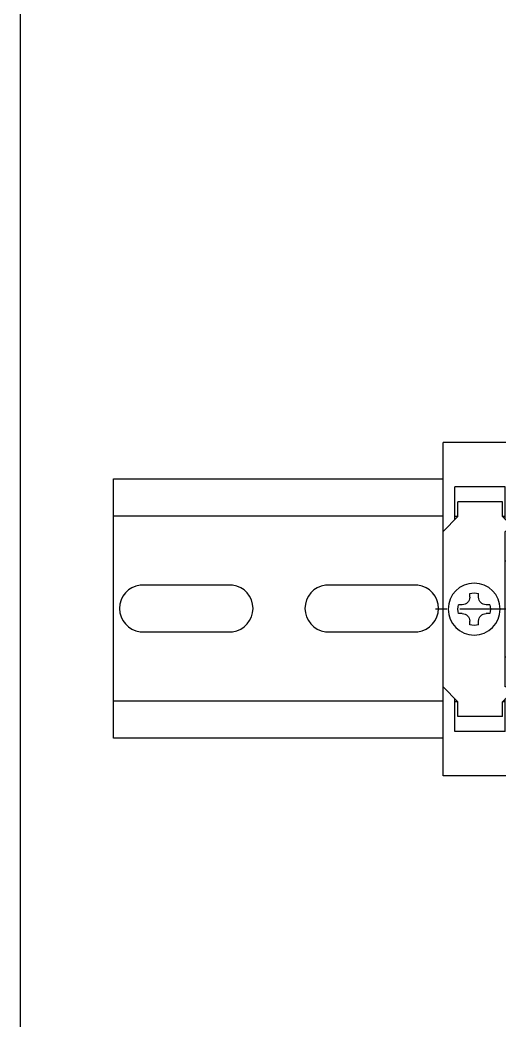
# Model space of a CAD drawing. Header units: millimetres. Extents: x 0 to 900, y 0 to 297.
# Drawn here: x 657.91 to 666, y 138.29 to 155.19 of the extents above; entities that cross this region are included whole.
import ezdxf

# ---------------------------------------------------------------- set-up
doc = ezdxf.new("R2010")
doc.units = ezdxf.units.MM
doc.linetypes.add('CENTER', pattern=[2, 1.25, -0.25, 0.25, -0.25])
doc.layers.add('전장품', color=3, linetype='Continuous')

# ---------------------------------------------------------------- blocks, each defined once
blk = doc.blocks.new('*U43')
for p, q in [((0, 35), (44.38, 35)), ((0, 0), (0, 35)), ((44.43, -0.1), (44.43, 34.9)), ((0, 30), (44.38, 30)), ((9.81, 20.65), (3.57, 20.65)), ((16.05, 20.65), (9.81, 20.65)), ((34.81, 20.65), (28.57, 20.65)), ((41.05, 20.65), (34.81, 20.65)), ((3.57, 14.35), (9.81, 14.35)), ((9.81, 14.35), (16.05, 14.35)), ((28.57, 14.35), (34.81, 14.35)), ((34.81, 14.35), (41.05, 14.35)), ((0, 5), (44.38, 5)), ((44.38, 0), (0, 0))]:
    blk.add_line(p, q)
for centre, start, end in [((3.99, 17.5), 97.5509, 262.4491), ((15.63, 17.5), 277.5509, 82.4491), ((28.99, 17.5), 97.5509, 262.4491), ((40.63, 17.5), 277.5509, 82.4491)]:
    blk.add_arc(centre, 3.18, start, end)
blk = doc.blocks.new('STOPPER1')
at = {"color": 1, "linetype": 'CENTER', "ltscale": 7}
blk.add_line((-1, 0), (11, 0), dxfattribs=at)
at = {"layer": '전장품', "color": 0}
for p, q in [((0, -22.5), (0, 22.5)), ((0, 22.5), (10, 22.5)), ((10, -22.5), (10, 22.5)), ((1.6, 16.5), (8.4, 16.5)), ((1.6, 12.1), (1.6, 16.5)), ((8.4, 12.1), (8.4, 16.5)), ((2, 14.5), (8, 14.5)), ((2, 12.5), (2, 14.5)), ((8, 12.5), (8, 14.5)), ((2, 12.5), (0, 10.5)), ((1.6, 12.5), (2, 12.5)), ((8, 12.5), (8.4, 12.5)), ((8, 12.5), (10, 10.5)), ((0, 10.5), (1.6, 10.5)), ((1.6, -10.5), (1.6, 10.5)), ((0, 6.5), (1.6, 6.5)), ((5.2, 1.6), (5.2, 2.12)), ((6.4, 1.6), (6.4, 2.12)), ((3.68, 0.6), (4.2, 0.6)), ((7.4, 0.6), (7.92, 0.6)), ((3.68, -0.6), (4.2, -0.6)), ((7.4, -0.6), (7.92, -0.6)), ((5.2, -2.12), (5.2, -1.6)), ((6.4, -2.12), (6.4, -1.6)), ((0, -6.5), (1.6, -6.5)), ((0, -10.5), (1.6, -10.5)), ((2, -12.5), (0, -10.5)), ((8, -12.5), (10, -10.5)), ((1.6, -16.5), (1.6, -12.1)), ((8.4, -16.5), (8.4, -12.1)), ((1.6, -12.5), (2, -12.5)), ((2, -14.5), (2, -12.5)), ((8, -14.5), (8, -12.5)), ((8, -12.5), (8.4, -12.5)), ((2, -14.5), (8, -14.5)), ((1.6, -16.5), (8.4, -16.5)), ((0, -22.5), (10, -22.5))]:
    blk.add_line(p, q, dxfattribs=at)
blk.add_circle((5.8, 0), 3.5, dxfattribs=at)
for centre, radius, start, end in [((4.2, 1.6), 1, 270, 0), ((5.8, 0), 2.2, 74.1734, 105.8266), ((7.4, 1.6), 1, 180, 270), ((5.8, 0), 2.2, 164.1734, 195.8266), ((5.8, 0), 2.2, 344.1734, 15.8266), ((4.2, -1.6), 1, 0, 90), ((7.4, -1.6), 1, 90, 180), ((5.8, 0), 2.2, 254.1734, 285.8266)]:
    blk.add_arc(centre, radius, start, end, dxfattribs=at)

msp = doc.modelspace()

# ---------------------------------------------------------------- linework, layer by layer
msp.add_line((657.91172492, 182.11792821), (657.91172492, 69.61792821))

# ---------------------------------------------------------------- block references
at = {"xscale": -0.125, "yscale": 0.125, "zscale": 0.125}
msp.add_blockref('STOPPER1', (666.29128072, 145.24292825), dxfattribs=at)
at = {"color": 7, "linetype": 'Continuous', "lineweight": 5, "xscale": 0.125, "yscale": 0.125, "zscale": 0.125}
msp.add_blockref('*U43', (659.48772615, 143.06835941), dxfattribs=at)

doc.saveas('drawing.dxf')
